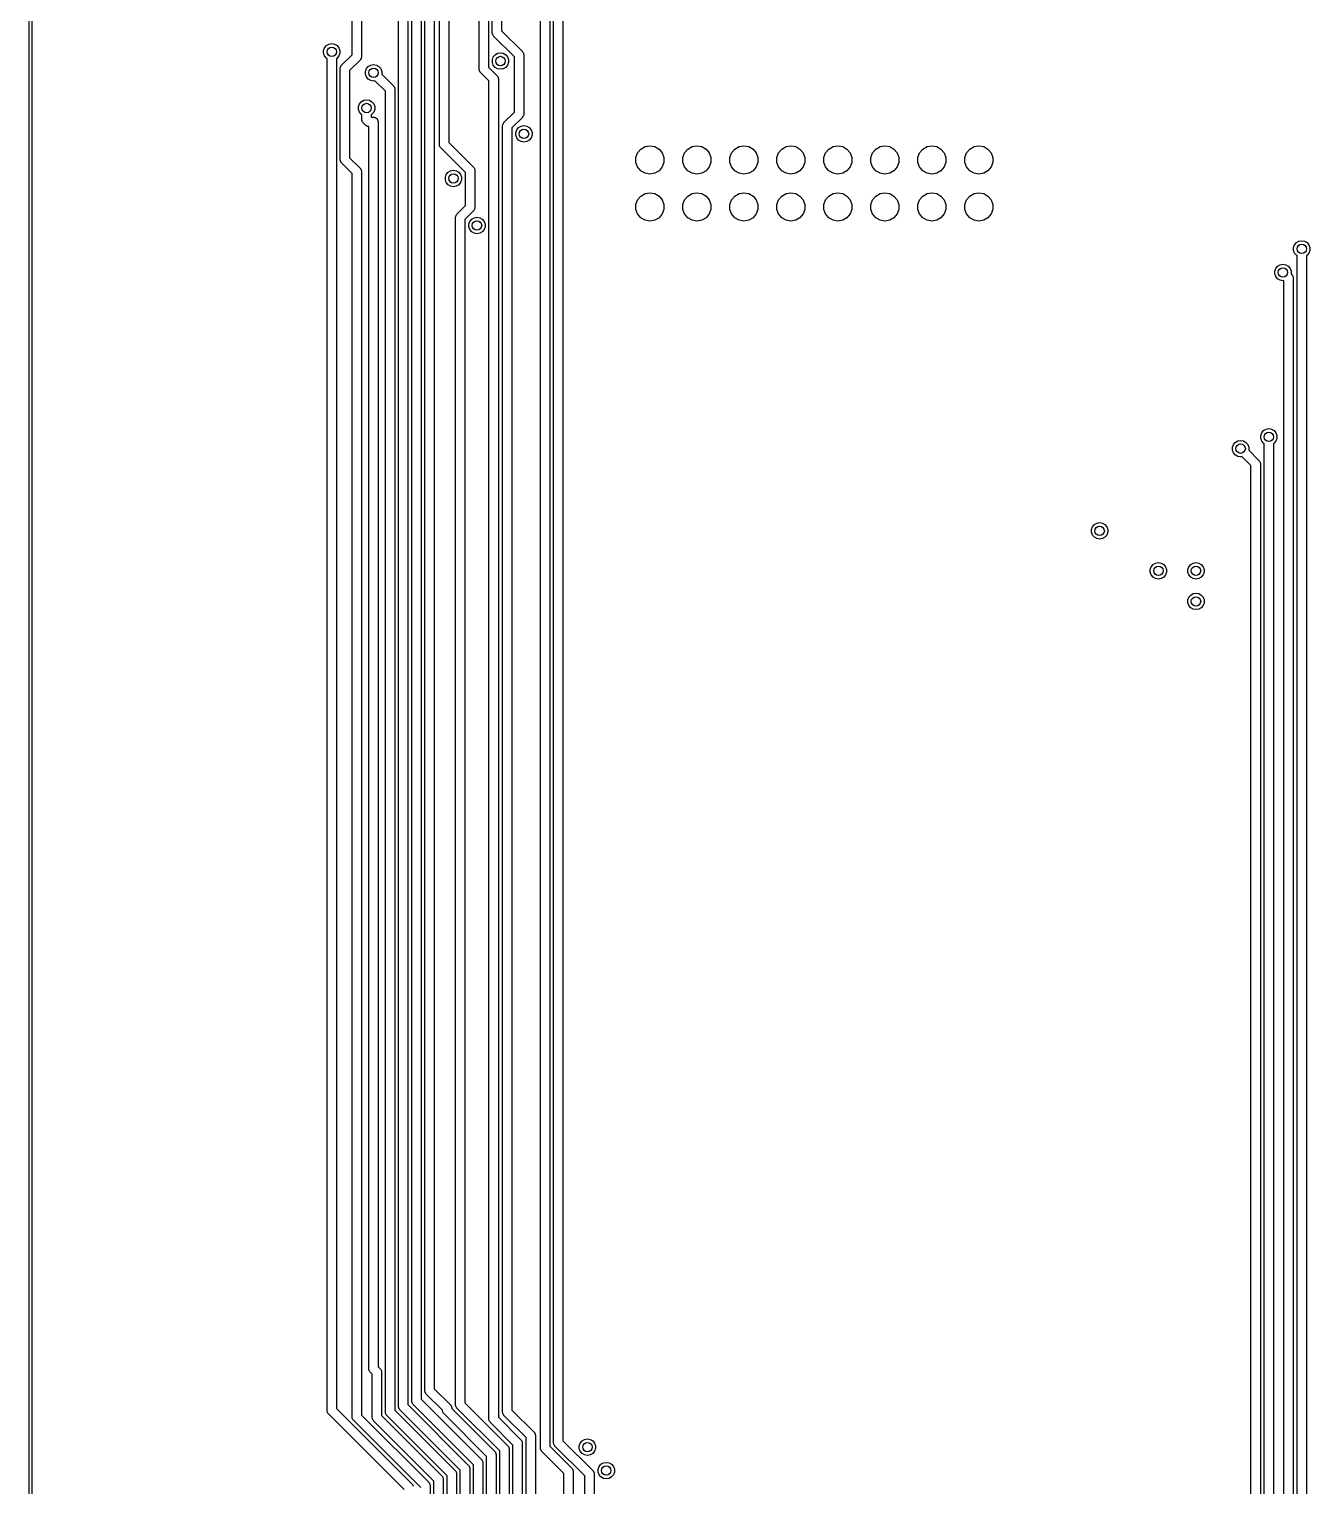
# Model space of a CAD drawing. Extents: x 25 to 346, y -457 to -16.
# Drawn here: x 25.3 to 94.5, y -243.4 to -164.6 of the extents above; entities that cross this region are included whole.
import ezdxf

# ---------------------------------------------------------------- set-up
doc = ezdxf.new("R2010")
doc.units = 0
doc.header["$MEASUREMENT"] = 0
doc.layers.add('BLACK', color=7, linetype='CONTINUOUS')

msp = doc.modelspace()

# ---------------------------------------------------------------- linework, layer by layer
at = {"layer": 'Black'}
for p, q in [((25.325, -456.565), (25.325, -16.51)), ((25.475, -16.585), (25.475, -456.49)), ((52.959, -241.354), (52.959, -21.844)), ((53.467, -21.844), (53.467, -241.249)), ((53.6702, -241.06), (53.6702, -23.4188)), ((54.1782, -23.524), (54.1782, -240.955)), ((50.3555, -164.845), (50.3555, -26.7335)), ((50.8635, -26.7335), (50.8635, -164.74)), ((49.6443, -166.803), (49.6443, -28.956)), ((50.1523, -28.956), (50.1523, -166.698)), ((45.8002, -93.6066), (45.8002, -239.004)), ((46.0035, -238.815), (46.0035, -93.4172)), ((46.5115, -93.312), (46.5115, -238.71)), ((45.2922, -239.109), (45.2922, -93.7118)), ((46.7147, -238.252), (46.7147, -94.0659)), ((47.2227, -94.1711), (47.2227, -238.147)), ((47.498, -170.877), (47.498, -97.2044)), ((48.006, -97.1001), (48.006, -170.772)), ((42.7776, -166.032), (42.7776, -163.47)), ((43.2856, -163.576), (43.2856, -166.137)), ((50.3575, -164.856), (50.3555, -164.845)), ((50.3565, -164.867), (50.3575, -164.856)), ((50.3651, -164.899), (50.3565, -164.867)), ((50.3708, -164.932), (50.3651, -164.899)), ((50.3764, -164.942), (50.3708, -164.932)), ((50.3793, -164.952), (50.3764, -164.942)), ((50.3983, -164.98), (50.3793, -164.952)), ((50.4149, -165.008), (50.3983, -164.98)), ((50.4235, -165.015), (50.4149, -165.008)), ((50.4299, -165.025), (50.4235, -165.015)), ((51.5493, -166.144), (50.4299, -165.025)), ((50.8635, -164.74), (51.9829, -165.859)), ((41.2422, -165.795), (41.2952, -165.649)), ((41.2422, -165.949), (41.2422, -165.795)), ((41.2952, -166.095), (41.2422, -165.949)), ((41.2952, -165.649), (41.3948, -165.53)), ((41.3948, -166.214), (41.2952, -166.095)), ((41.3948, -165.53), (41.529, -165.453)), ((41.529, -165.453), (41.6816, -165.426)), ((41.6816, -165.426), (41.8342, -165.453)), ((41.8342, -165.453), (41.9685, -165.53)), ((41.9685, -165.53), (42.0681, -165.649)), ((42.0681, -166.095), (41.9685, -166.214)), ((42.0681, -165.649), (42.1211, -165.795)), ((42.1211, -165.949), (42.0681, -166.095)), ((42.1211, -165.795), (42.1211, -165.949)), ((42.2132, -166.597), (42.7776, -166.032)), ((43.2856, -166.137), (43.2837, -166.148)), ((43.2837, -166.148), (43.2847, -166.16)), ((50.3606, -166.293), (50.4136, -166.147)), ((50.4136, -166.147), (50.5132, -166.028)), ((50.5132, -166.028), (50.6474, -165.951)), ((50.6474, -165.951), (50.8, -165.924)), ((50.8, -165.924), (50.9526, -165.951)), ((50.9526, -165.951), (51.0868, -166.028)), ((51.0868, -166.028), (51.1864, -166.147)), ((51.1864, -166.147), (51.2394, -166.293)), ((51.5493, -169.134), (51.5493, -166.144)), ((51.9829, -165.859), (51.9893, -165.868)), ((51.9893, -165.868), (51.9979, -165.876)), ((51.9979, -165.876), (52.0145, -165.904)), ((52.0145, -165.904), (52.0335, -165.931)), ((52.0335, -165.931), (52.0364, -165.942)), ((52.0364, -165.942), (52.042, -165.952)), ((52.042, -165.952), (52.0477, -165.985)), ((52.0477, -165.985), (52.0563, -166.017)), ((52.0563, -166.017), (52.0554, -166.028)), ((52.0554, -166.028), (52.0573, -166.039)), ((52.0573, -166.039), (52.0573, -169.239)), ((41.4276, -166.233), (41.3948, -166.214)), ((41.4276, -239.324), (41.4276, -166.233)), ((41.9685, -166.214), (41.9356, -166.233)), ((41.9356, -166.233), (41.9356, -239.219)), ((42.1388, -166.776), (42.1408, -166.765)), ((42.1388, -171.7), (42.1388, -166.776)), ((42.1398, -166.754), (42.1484, -166.722)), ((42.1408, -166.765), (42.1398, -166.754)), ((42.1484, -166.722), (42.1542, -166.689)), ((42.1542, -166.689), (42.1598, -166.68)), ((42.1598, -166.68), (42.1626, -166.669)), ((42.1626, -166.669), (42.1817, -166.642)), ((42.1817, -166.642), (42.1983, -166.613)), ((42.1983, -166.613), (42.2068, -166.606)), ((42.2068, -166.606), (42.2132, -166.597)), ((43.2112, -166.317), (42.6469, -166.881)), ((42.6469, -166.881), (42.6469, -171.595)), ((43.2176, -166.308), (43.2112, -166.317)), ((43.2262, -166.301), (43.2176, -166.308)), ((43.2428, -166.272), (43.2262, -166.301)), ((43.2618, -166.245), (43.2428, -166.272)), ((43.2647, -166.234), (43.2618, -166.245)), ((43.2703, -166.224), (43.2647, -166.234)), ((43.2761, -166.192), (43.2703, -166.224)), ((43.2847, -166.16), (43.2761, -166.192)), ((43.5026, -166.928), (43.5556, -166.782)), ((43.5026, -167.082), (43.5026, -166.928)), ((43.5556, -166.782), (43.6552, -166.663)), ((43.6552, -166.663), (43.7894, -166.586)), ((43.7894, -166.586), (43.942, -166.559)), ((43.942, -166.559), (44.0946, -166.586)), ((44.0946, -166.586), (44.2288, -166.663)), ((44.2288, -166.663), (44.3284, -166.782)), ((44.3284, -166.782), (44.3814, -166.928)), ((44.3814, -166.928), (44.3814, -167.082)), ((49.6462, -166.814), (49.6443, -166.803)), ((49.6453, -166.825), (49.6462, -166.814)), ((49.6539, -166.857), (49.6453, -166.825)), ((49.6596, -166.89), (49.6539, -166.857)), ((49.6652, -166.899), (49.6596, -166.89)), ((49.6681, -166.91), (49.6652, -166.899)), ((49.6871, -166.937), (49.6681, -166.91)), ((49.7037, -166.966), (49.6871, -166.937)), ((50.1523, -166.698), (50.6113, -167.157)), ((50.3606, -166.447), (50.3606, -166.293)), ((50.4136, -166.593), (50.3606, -166.447)), ((50.5132, -166.712), (50.4136, -166.593)), ((50.6474, -166.789), (50.5132, -166.712)), ((50.8, -166.816), (50.6474, -166.789)), ((50.9526, -166.789), (50.8, -166.816)), ((51.0868, -166.712), (50.9526, -166.789)), ((51.1864, -166.593), (51.0868, -166.712)), ((51.2394, -166.447), (51.1864, -166.593)), ((51.2394, -166.293), (51.2394, -166.447)), ((43.5556, -167.228), (43.5026, -167.082)), ((43.6552, -167.347), (43.5556, -167.228)), ((43.7894, -167.424), (43.6552, -167.347)), ((43.942, -167.451), (43.7894, -167.424)), ((44.0159, -167.438), (43.942, -167.451)), ((44.581, -168.003), (44.0159, -167.438)), ((44.3814, -167.082), (44.3807, -167.084)), ((44.3807, -167.084), (45.0146, -167.718)), ((45.0146, -167.718), (45.021, -167.728)), ((45.021, -167.728), (45.0296, -167.735)), ((49.7123, -166.973), (49.7037, -166.966)), ((49.7187, -166.982), (49.7123, -166.973)), ((50.1777, -167.441), (49.7187, -166.982)), ((50.1777, -239.789), (50.1777, -167.441)), ((50.6113, -167.157), (50.6177, -167.166)), ((50.6177, -167.166), (50.6263, -167.173)), ((50.6263, -167.173), (50.6429, -167.202)), ((50.6429, -167.202), (50.6619, -167.229)), ((50.6619, -167.229), (50.6648, -167.24)), ((50.6648, -167.24), (50.6704, -167.249)), ((50.6704, -167.249), (50.6761, -167.282)), ((50.6761, -167.282), (50.6847, -167.314)), ((50.6847, -167.314), (50.6838, -167.325)), ((50.6838, -167.325), (50.6857, -167.336)), ((50.6857, -167.336), (50.6857, -239.684)), ((43.2742, -168.568), (43.4084, -168.491)), ((43.4084, -168.491), (43.561, -168.464)), ((43.561, -168.464), (43.7136, -168.491)), ((43.7136, -168.491), (43.8478, -168.568)), ((44.581, -168.529), (44.581, -168.003)), ((45.0296, -167.735), (45.0462, -167.764)), ((45.0462, -167.764), (45.0652, -167.791)), ((45.0652, -167.791), (45.0681, -167.801)), ((45.0681, -167.801), (45.0737, -167.811)), ((45.0737, -167.811), (45.0795, -167.844)), ((45.0795, -167.844), (45.0881, -167.876)), ((45.0881, -167.876), (45.0871, -167.887)), ((45.0871, -167.887), (45.089, -167.898)), ((45.089, -167.898), (45.089, -168.529)), ((43.1216, -168.833), (43.1746, -168.687)), ((43.1216, -168.987), (43.1216, -168.833)), ((43.1746, -169.133), (43.1216, -168.987)), ((43.1746, -168.687), (43.2742, -168.568)), ((43.2742, -169.252), (43.1746, -169.133)), ((43.307, -169.271), (43.2742, -169.252)), ((43.307, -169.539), (43.307, -169.271)), ((43.8478, -169.252), (43.815, -169.271)), ((43.815, -169.271), (43.815, -169.409)), ((43.8478, -168.568), (43.9474, -168.687)), ((43.9474, -169.133), (43.8478, -169.252)), ((43.9474, -168.687), (44.0004, -168.833)), ((44.0004, -168.987), (43.9474, -169.133)), ((44.0004, -168.833), (44.0004, -168.987)), ((44.581, -239.404), (44.581, -168.529)), ((45.089, -168.529), (45.089, -239.299)), ((50.9887, -169.695), (51.5493, -169.134)), ((52.0477, -169.293), (52.042, -169.326)), ((52.0563, -169.261), (52.0477, -169.293)), ((52.0573, -169.239), (52.0554, -169.25)), ((52.0554, -169.25), (52.0563, -169.261)), ((43.3089, -169.55), (43.307, -169.539)), ((43.308, -169.561), (43.3089, -169.55)), ((43.3166, -169.593), (43.308, -169.561)), ((43.3223, -169.625), (43.3166, -169.593)), ((43.3279, -169.635), (43.3223, -169.625)), ((43.3308, -169.646), (43.3279, -169.635)), ((43.3498, -169.673), (43.3308, -169.646)), ((43.3664, -169.702), (43.3498, -169.673)), ((43.375, -169.709), (43.3664, -169.702)), ((43.3814, -169.718), (43.375, -169.709)), ((43.5061, -169.843), (43.3814, -169.718)), ((43.5153, -169.849), (43.5061, -169.843)), ((43.5224, -169.858), (43.5153, -169.849)), ((43.5512, -169.874), (43.5224, -169.858)), ((43.5784, -169.894), (43.5512, -169.874)), ((43.5892, -169.896), (43.5784, -169.894)), ((43.5988, -169.902), (43.5892, -169.896)), ((43.6315, -169.908), (43.5988, -169.902)), ((43.6636, -169.916), (43.6315, -169.908)), ((43.6747, -169.915), (43.6636, -169.916)), ((43.6793, -169.916), (43.6747, -169.915)), ((43.6793, -172.085), (43.6793, -169.916)), ((43.815, -169.409), (43.9333, -169.409)), ((43.9333, -169.409), (43.9552, -169.413)), ((43.9552, -169.413), (43.9774, -169.413)), ((43.9774, -169.413), (43.9983, -169.421)), ((43.9983, -169.421), (44.0202, -169.425)), ((44.0202, -169.425), (44.0395, -169.436)), ((44.0395, -169.436), (44.0603, -169.443)), ((44.0603, -169.443), (44.0774, -169.458)), ((44.0774, -169.458), (44.0966, -169.469)), ((44.0966, -169.469), (44.1109, -169.486)), ((44.1109, -169.486), (44.1279, -169.5)), ((44.1279, -169.5), (44.139, -169.519)), ((44.139, -169.519), (44.1533, -169.536)), ((44.1533, -169.536), (44.1609, -169.557)), ((44.1609, -169.557), (44.172, -169.576)), ((44.172, -169.576), (44.1759, -169.598)), ((44.1759, -169.598), (44.1835, -169.619)), ((44.1835, -169.619), (44.1835, -169.641)), ((44.1835, -169.641), (44.1873, -169.663)), ((44.1873, -169.663), (44.1873, -172.085)), ((50.9143, -169.874), (50.9162, -169.863)), ((50.9143, -239.408), (50.9143, -169.874)), ((50.9153, -169.852), (50.9239, -169.82)), ((50.9162, -169.863), (50.9153, -169.852)), ((50.9239, -169.82), (50.9296, -169.787)), ((50.9296, -169.787), (50.9352, -169.778)), ((50.9352, -169.778), (50.9381, -169.767)), ((50.9381, -169.767), (50.9571, -169.74)), ((50.9571, -169.74), (50.9737, -169.711)), ((50.9737, -169.711), (50.9823, -169.704)), ((50.9823, -169.704), (50.9887, -169.695)), ((51.9829, -169.419), (51.4223, -169.979)), ((51.4223, -169.979), (51.4223, -239.302)), ((51.6306, -170.23), (51.6836, -170.084)), ((51.6836, -170.084), (51.7832, -169.965)), ((51.7832, -169.965), (51.9174, -169.888)), ((51.9174, -169.888), (52.07, -169.861)), ((51.9893, -169.41), (51.9829, -169.419)), ((51.9979, -169.402), (51.9893, -169.41)), ((52.0145, -169.374), (51.9979, -169.402)), ((52.0335, -169.347), (52.0145, -169.374)), ((52.0364, -169.336), (52.0335, -169.347)), ((52.042, -169.326), (52.0364, -169.336)), ((52.07, -169.861), (52.2226, -169.888)), ((52.2226, -169.888), (52.3568, -169.965)), ((52.3568, -169.965), (52.4564, -170.084)), ((52.4564, -170.084), (52.5094, -170.23)), ((47.4999, -170.888), (47.498, -170.877)), ((48.006, -170.772), (49.3413, -172.108)), ((51.6306, -170.384), (51.6306, -170.23)), ((51.6836, -170.53), (51.6306, -170.384)), ((51.7832, -170.649), (51.6836, -170.53)), ((51.9174, -170.726), (51.7832, -170.649)), ((52.07, -170.753), (51.9174, -170.726)), ((52.2226, -170.726), (52.07, -170.753)), ((52.3568, -170.649), (52.2226, -170.726)), ((52.4564, -170.53), (52.3568, -170.649)), ((52.5094, -170.384), (52.4564, -170.53)), ((52.5094, -170.23), (52.5094, -170.384)), ((42.6469, -171.595), (43.2112, -172.159)), ((47.499, -170.9), (47.4999, -170.888)), ((47.5076, -170.932), (47.499, -170.9)), ((47.5133, -170.964), (47.5076, -170.932)), ((47.5189, -170.974), (47.5133, -170.964)), ((47.5218, -170.985), (47.5189, -170.974)), ((47.5408, -171.012), (47.5218, -170.985)), ((47.5574, -171.041), (47.5408, -171.012)), ((47.566, -171.048), (47.5574, -171.041)), ((47.5724, -171.057), (47.566, -171.048)), ((48.9077, -172.392), (47.5724, -171.057)), ((58.1239, -171.584), (58.2148, -171.334)), ((58.1239, -171.85), (58.1239, -171.584)), ((58.2148, -171.334), (58.3855, -171.131)), ((58.3855, -171.131), (58.6156, -170.998)), ((58.6156, -170.998), (58.8772, -170.952)), ((58.8772, -170.952), (59.1388, -170.998)), ((59.1388, -170.998), (59.3689, -171.131)), ((59.3689, -171.131), (59.5396, -171.334)), ((59.5396, -171.334), (59.6305, -171.584)), ((59.6305, -171.584), (59.6305, -171.85)), ((60.6639, -171.584), (60.7548, -171.334)), ((60.6639, -171.85), (60.6639, -171.584)), ((60.7548, -171.334), (60.9255, -171.131)), ((60.9255, -171.131), (61.1556, -170.998)), ((61.1556, -170.998), (61.4172, -170.952)), ((61.4172, -170.952), (61.6788, -170.998)), ((61.6788, -170.998), (61.9089, -171.131)), ((61.9089, -171.131), (62.0796, -171.334)), ((62.0796, -171.334), (62.1705, -171.584)), ((62.1705, -171.584), (62.1705, -171.85)), ((63.2039, -171.584), (63.2948, -171.334)), ((63.2039, -171.85), (63.2039, -171.584)), ((63.2948, -171.334), (63.4655, -171.131)), ((63.4655, -171.131), (63.6956, -170.998)), ((63.6956, -170.998), (63.9572, -170.952)), ((63.9572, -170.952), (64.2188, -170.998)), ((64.2188, -170.998), (64.4489, -171.131)), ((64.4489, -171.131), (64.6196, -171.334)), ((64.6196, -171.334), (64.7105, -171.584)), ((64.7105, -171.584), (64.7105, -171.85)), ((65.7439, -171.584), (65.8348, -171.334)), ((65.7439, -171.85), (65.7439, -171.584)), ((65.8348, -171.334), (66.0055, -171.131)), ((66.0055, -171.131), (66.2356, -170.998)), ((66.2356, -170.998), (66.4972, -170.952)), ((66.4972, -170.952), (66.7588, -170.998)), ((66.7588, -170.998), (66.9889, -171.131)), ((66.9889, -171.131), (67.1596, -171.334)), ((67.1596, -171.334), (67.2505, -171.584)), ((67.2505, -171.584), (67.2505, -171.85)), ((68.2839, -171.584), (68.3748, -171.334)), ((68.2839, -171.85), (68.2839, -171.584)), ((68.3748, -171.334), (68.5455, -171.131)), ((68.5455, -171.131), (68.7756, -170.998)), ((68.7756, -170.998), (69.0372, -170.952)), ((69.0372, -170.952), (69.2988, -170.998)), ((69.2988, -170.998), (69.5289, -171.131)), ((69.5289, -171.131), (69.6996, -171.334)), ((69.6996, -171.334), (69.7905, -171.584)), ((69.7905, -171.584), (69.7905, -171.85)), ((70.8239, -171.584), (70.9148, -171.334)), ((70.8239, -171.85), (70.8239, -171.584)), ((70.9148, -171.334), (71.0855, -171.131)), ((71.0855, -171.131), (71.3156, -170.998)), ((71.3156, -170.998), (71.5772, -170.952)), ((71.5772, -170.952), (71.8388, -170.998)), ((71.8388, -170.998), (72.0689, -171.131)), ((72.0689, -171.131), (72.2396, -171.334)), ((72.2396, -171.334), (72.3305, -171.584)), ((72.3305, -171.584), (72.3305, -171.85)), ((73.3639, -171.584), (73.4548, -171.334)), ((73.3639, -171.85), (73.3639, -171.584)), ((73.4548, -171.334), (73.6255, -171.131)), ((73.6255, -171.131), (73.8556, -170.998)), ((73.8556, -170.998), (74.1172, -170.952)), ((74.1172, -170.952), (74.3788, -170.998)), ((74.3788, -170.998), (74.6089, -171.131)), ((74.6089, -171.131), (74.7796, -171.334)), ((74.7796, -171.334), (74.8705, -171.584)), ((74.8705, -171.584), (74.8705, -171.85)), ((75.9039, -171.584), (75.9948, -171.334)), ((75.9039, -171.85), (75.9039, -171.584)), ((75.9948, -171.334), (76.1655, -171.131)), ((76.1655, -171.131), (76.3956, -170.998)), ((76.3956, -170.998), (76.6572, -170.952)), ((76.6572, -170.952), (76.9188, -170.998)), ((76.9188, -170.998), (77.1489, -171.131)), ((77.1489, -171.131), (77.3196, -171.334)), ((77.3196, -171.334), (77.4105, -171.584)), ((77.4105, -171.584), (77.4105, -171.85)), ((42.1408, -171.711), (42.1388, -171.7)), ((42.1398, -171.722), (42.1408, -171.711)), ((42.1484, -171.754), (42.1398, -171.722)), ((42.1542, -171.787), (42.1484, -171.754)), ((42.1598, -171.797), (42.1542, -171.787)), ((42.1626, -171.808), (42.1598, -171.797)), ((42.1817, -171.835), (42.1626, -171.808)), ((42.1983, -171.863), (42.1817, -171.835)), ((42.2068, -171.871), (42.1983, -171.863)), ((42.2132, -171.88), (42.2068, -171.871)), ((42.7776, -172.444), (42.2132, -171.88)), ((42.7776, -239.668), (42.7776, -172.444)), ((43.2112, -172.159), (43.2176, -172.169)), ((43.2176, -172.169), (43.2262, -172.176)), ((43.2262, -172.176), (43.2428, -172.204)), ((43.2428, -172.204), (43.2618, -172.232)), ((43.2618, -172.232), (43.2647, -172.242)), ((43.2647, -172.242), (43.2703, -172.252)), ((43.2703, -172.252), (43.2761, -172.285)), ((43.2761, -172.285), (43.2847, -172.317)), ((43.2847, -172.317), (43.2837, -172.328)), ((43.2837, -172.328), (43.2856, -172.339)), ((43.2856, -172.339), (43.2856, -239.563)), ((43.6793, -237.06), (43.6793, -172.085)), ((44.1873, -172.085), (44.1873, -236.954)), ((47.8736, -172.497), (47.9732, -172.378)), ((47.9732, -172.378), (48.1074, -172.301)), ((48.1074, -172.301), (48.26, -172.274)), ((48.26, -172.274), (48.4126, -172.301)), ((48.4126, -172.301), (48.5468, -172.378)), ((48.5468, -172.378), (48.6464, -172.497)), ((48.9077, -174.189), (48.9077, -172.392)), ((49.3413, -172.108), (49.3477, -172.117)), ((49.3477, -172.117), (49.3563, -172.124)), ((49.3563, -172.124), (49.3729, -172.153)), ((49.3729, -172.153), (49.3919, -172.18)), ((49.3919, -172.18), (49.3948, -172.191)), ((49.3948, -172.191), (49.4004, -172.2)), ((49.4004, -172.2), (49.4061, -172.233)), ((49.4061, -172.233), (49.4147, -172.265)), ((49.4147, -172.265), (49.4138, -172.276)), ((49.4138, -172.276), (49.4157, -172.287)), ((49.4157, -172.287), (49.4157, -174.294)), ((58.2148, -172.099), (58.1239, -171.85)), ((58.3855, -172.303), (58.2148, -172.099)), ((58.6156, -172.435), (58.3855, -172.303)), ((58.8772, -172.482), (58.6156, -172.435)), ((59.1388, -172.435), (58.8772, -172.482)), ((59.3689, -172.303), (59.1388, -172.435)), ((59.5396, -172.099), (59.3689, -172.303)), ((59.6305, -171.85), (59.5396, -172.099)), ((60.7548, -172.099), (60.6639, -171.85)), ((60.9255, -172.303), (60.7548, -172.099)), ((61.1556, -172.435), (60.9255, -172.303)), ((61.4172, -172.482), (61.1556, -172.435)), ((61.6788, -172.435), (61.4172, -172.482)), ((61.9089, -172.303), (61.6788, -172.435)), ((62.0796, -172.099), (61.9089, -172.303)), ((62.1705, -171.85), (62.0796, -172.099)), ((63.2948, -172.099), (63.2039, -171.85)), ((63.4655, -172.303), (63.2948, -172.099)), ((63.6956, -172.435), (63.4655, -172.303)), ((63.9572, -172.482), (63.6956, -172.435)), ((64.2188, -172.435), (63.9572, -172.482)), ((64.4489, -172.303), (64.2188, -172.435)), ((64.6196, -172.099), (64.4489, -172.303)), ((64.7105, -171.85), (64.6196, -172.099)), ((65.8348, -172.099), (65.7439, -171.85)), ((66.0055, -172.303), (65.8348, -172.099)), ((66.2356, -172.435), (66.0055, -172.303)), ((66.4972, -172.482), (66.2356, -172.435)), ((66.7588, -172.435), (66.4972, -172.482)), ((66.9889, -172.303), (66.7588, -172.435)), ((67.1596, -172.099), (66.9889, -172.303)), ((67.2505, -171.85), (67.1596, -172.099)), ((68.3748, -172.099), (68.2839, -171.85)), ((68.5455, -172.303), (68.3748, -172.099)), ((68.7756, -172.435), (68.5455, -172.303)), ((69.0372, -172.482), (68.7756, -172.435)), ((69.2988, -172.435), (69.0372, -172.482)), ((69.5289, -172.303), (69.2988, -172.435)), ((69.6996, -172.099), (69.5289, -172.303)), ((69.7905, -171.85), (69.6996, -172.099)), ((70.9148, -172.099), (70.8239, -171.85)), ((71.0855, -172.303), (70.9148, -172.099)), ((71.3156, -172.435), (71.0855, -172.303)), ((71.5772, -172.482), (71.3156, -172.435)), ((71.8388, -172.435), (71.5772, -172.482)), ((72.0689, -172.303), (71.8388, -172.435)), ((72.2396, -172.099), (72.0689, -172.303)), ((72.3305, -171.85), (72.2396, -172.099)), ((73.4548, -172.099), (73.3639, -171.85)), ((73.6255, -172.303), (73.4548, -172.099)), ((73.8556, -172.435), (73.6255, -172.303)), ((74.1172, -172.482), (73.8556, -172.435)), ((74.3788, -172.435), (74.1172, -172.482)), ((74.6089, -172.303), (74.3788, -172.435)), ((74.7796, -172.099), (74.6089, -172.303)), ((74.8705, -171.85), (74.7796, -172.099)), ((75.9948, -172.099), (75.9039, -171.85)), ((76.1655, -172.303), (75.9948, -172.099)), ((76.3956, -172.435), (76.1655, -172.303)), ((76.6572, -172.482), (76.3956, -172.435)), ((76.9188, -172.435), (76.6572, -172.482)), ((77.1489, -172.303), (76.9188, -172.435)), ((77.3196, -172.099), (77.1489, -172.303)), ((77.4105, -171.85), (77.3196, -172.099)), ((47.8206, -172.643), (47.8736, -172.497)), ((47.8206, -172.797), (47.8206, -172.643)), ((47.8736, -172.943), (47.8206, -172.797)), ((47.9732, -173.062), (47.8736, -172.943)), ((48.1074, -173.139), (47.9732, -173.062)), ((48.26, -173.166), (48.1074, -173.139)), ((48.4126, -173.139), (48.26, -173.166)), ((48.5468, -173.062), (48.4126, -173.139)), ((48.6464, -172.943), (48.5468, -173.062)), ((48.6464, -172.497), (48.6994, -172.643)), ((48.6994, -172.797), (48.6464, -172.943)), ((48.6994, -172.643), (48.6994, -172.797)), ((58.1239, -174.124), (58.2148, -173.874)), ((58.2148, -173.874), (58.3855, -173.671)), ((58.3855, -173.671), (58.6156, -173.538)), ((58.6156, -173.538), (58.8772, -173.492)), ((58.8772, -173.492), (59.1388, -173.538)), ((59.1388, -173.538), (59.3689, -173.671)), ((59.3689, -173.671), (59.5396, -173.874)), ((59.5396, -173.874), (59.6305, -174.124)), ((60.6639, -174.124), (60.7548, -173.874)), ((60.7548, -173.874), (60.9255, -173.671)), ((60.9255, -173.671), (61.1556, -173.538)), ((61.1556, -173.538), (61.4172, -173.492)), ((61.4172, -173.492), (61.6788, -173.538)), ((61.6788, -173.538), (61.9089, -173.671)), ((61.9089, -173.671), (62.0796, -173.874)), ((62.0796, -173.874), (62.1705, -174.124)), ((63.2039, -174.124), (63.2948, -173.874)), ((63.2948, -173.874), (63.4655, -173.671)), ((63.4655, -173.671), (63.6956, -173.538)), ((63.6956, -173.538), (63.9572, -173.492)), ((63.9572, -173.492), (64.2188, -173.538)), ((64.2188, -173.538), (64.4489, -173.671)), ((64.4489, -173.671), (64.6196, -173.874)), ((64.6196, -173.874), (64.7105, -174.124)), ((65.7439, -174.124), (65.8348, -173.874)), ((65.8348, -173.874), (66.0055, -173.671)), ((66.0055, -173.671), (66.2356, -173.538)), ((66.2356, -173.538), (66.4972, -173.492)), ((66.4972, -173.492), (66.7588, -173.538)), ((66.7588, -173.538), (66.9889, -173.671)), ((66.9889, -173.671), (67.1596, -173.874)), ((67.1596, -173.874), (67.2505, -174.124)), ((68.2839, -174.124), (68.3748, -173.874)), ((68.3748, -173.874), (68.5455, -173.671)), ((68.5455, -173.671), (68.7756, -173.538)), ((68.7756, -173.538), (69.0372, -173.492)), ((69.0372, -173.492), (69.2988, -173.538)), ((69.2988, -173.538), (69.5289, -173.671)), ((69.5289, -173.671), (69.6996, -173.874)), ((69.6996, -173.874), (69.7905, -174.124)), ((70.8239, -174.124), (70.9148, -173.874)), ((70.9148, -173.874), (71.0855, -173.671)), ((71.0855, -173.671), (71.3156, -173.538)), ((71.3156, -173.538), (71.5772, -173.492)), ((71.5772, -173.492), (71.8388, -173.538)), ((71.8388, -173.538), (72.0689, -173.671)), ((72.0689, -173.671), (72.2396, -173.874)), ((72.2396, -173.874), (72.3305, -174.124)), ((73.3639, -174.124), (73.4548, -173.874)), ((73.4548, -173.874), (73.6255, -173.671)), ((73.6255, -173.671), (73.8556, -173.538)), ((73.8556, -173.538), (74.1172, -173.492)), ((74.1172, -173.492), (74.3788, -173.538)), ((74.3788, -173.538), (74.6089, -173.671)), ((74.6089, -173.671), (74.7796, -173.874)), ((74.7796, -173.874), (74.8705, -174.124)), ((75.9039, -174.124), (75.9948, -173.874)), ((75.9948, -173.874), (76.1655, -173.671)), ((76.1655, -173.671), (76.3956, -173.538)), ((76.3956, -173.538), (76.6572, -173.492)), ((76.6572, -173.492), (76.9188, -173.538)), ((76.9188, -173.538), (77.1489, -173.671)), ((77.1489, -173.671), (77.3196, -173.874)), ((77.3196, -173.874), (77.4105, -174.124)), ((48.3743, -174.827), (48.3762, -174.816)), ((48.3753, -174.805), (48.3839, -174.773)), ((48.3762, -174.816), (48.3753, -174.805)), ((48.3839, -174.773), (48.3896, -174.74)), ((48.3896, -174.74), (48.3952, -174.731)), ((48.3952, -174.731), (48.3981, -174.72)), ((48.3981, -174.72), (48.4171, -174.693)), ((48.4171, -174.693), (48.4337, -174.664)), ((48.4337, -174.664), (48.4423, -174.657)), ((48.4423, -174.657), (48.4487, -174.648)), ((48.4487, -174.648), (48.9077, -174.189)), ((49.3413, -174.473), (48.8823, -174.932)), ((49.3477, -174.464), (49.3413, -174.473)), ((49.3563, -174.457), (49.3477, -174.464)), ((49.3729, -174.428), (49.3563, -174.457)), ((49.3919, -174.401), (49.3729, -174.428)), ((49.3774, -174.841), (49.53, -174.814)), ((49.3948, -174.39), (49.3919, -174.401)), ((49.4004, -174.381), (49.3948, -174.39)), ((49.4061, -174.348), (49.4004, -174.381)), ((49.4147, -174.316), (49.4061, -174.348)), ((49.4157, -174.294), (49.4138, -174.305)), ((49.4138, -174.305), (49.4147, -174.316)), ((49.53, -174.814), (49.6826, -174.841)), ((58.1239, -174.39), (58.1239, -174.124)), ((58.2148, -174.639), (58.1239, -174.39)), ((58.3855, -174.843), (58.2148, -174.639)), ((59.5396, -174.639), (59.3689, -174.843)), ((59.6305, -174.39), (59.5396, -174.639)), ((59.6305, -174.124), (59.6305, -174.39)), ((60.6639, -174.39), (60.6639, -174.124)), ((60.7548, -174.639), (60.6639, -174.39)), ((60.9255, -174.843), (60.7548, -174.639)), ((62.0796, -174.639), (61.9089, -174.843)), ((62.1705, -174.39), (62.0796, -174.639)), ((62.1705, -174.124), (62.1705, -174.39)), ((63.2039, -174.39), (63.2039, -174.124)), ((63.2948, -174.639), (63.2039, -174.39)), ((63.4655, -174.843), (63.2948, -174.639)), ((64.6196, -174.639), (64.4489, -174.843)), ((64.7105, -174.39), (64.6196, -174.639)), ((64.7105, -174.124), (64.7105, -174.39)), ((65.7439, -174.39), (65.7439, -174.124)), ((65.8348, -174.639), (65.7439, -174.39)), ((66.0055, -174.843), (65.8348, -174.639)), ((67.1596, -174.639), (66.9889, -174.843)), ((67.2505, -174.39), (67.1596, -174.639)), ((67.2505, -174.124), (67.2505, -174.39)), ((68.2839, -174.39), (68.2839, -174.124)), ((68.3748, -174.639), (68.2839, -174.39)), ((68.5455, -174.843), (68.3748, -174.639)), ((69.6996, -174.639), (69.5289, -174.843)), ((69.7905, -174.39), (69.6996, -174.639)), ((69.7905, -174.124), (69.7905, -174.39)), ((70.8239, -174.39), (70.8239, -174.124)), ((70.9148, -174.639), (70.8239, -174.39)), ((71.0855, -174.843), (70.9148, -174.639)), ((72.2396, -174.639), (72.0689, -174.843)), ((72.3305, -174.39), (72.2396, -174.639)), ((72.3305, -174.124), (72.3305, -174.39)), ((73.3639, -174.39), (73.3639, -174.124)), ((73.4548, -174.639), (73.3639, -174.39)), ((73.6255, -174.843), (73.4548, -174.639)), ((74.7796, -174.639), (74.6089, -174.843)), ((74.8705, -174.39), (74.7796, -174.639)), ((74.8705, -174.124), (74.8705, -174.39)), ((75.9039, -174.39), (75.9039, -174.124)), ((75.9948, -174.639), (75.9039, -174.39)), ((76.1655, -174.843), (75.9948, -174.639)), ((77.3196, -174.639), (77.1489, -174.843)), ((77.4105, -174.39), (77.3196, -174.639)), ((77.4105, -174.124), (77.4105, -174.39)), ((48.3743, -239.014), (48.3743, -174.827)), ((48.8823, -174.932), (48.8823, -238.909)), ((49.0906, -175.183), (49.1436, -175.037)), ((49.0906, -175.337), (49.0906, -175.183)), ((49.1436, -175.483), (49.0906, -175.337)), ((49.1436, -175.037), (49.2432, -174.918)), ((49.2432, -175.602), (49.1436, -175.483)), ((49.2432, -174.918), (49.3774, -174.841)), ((49.3774, -175.679), (49.2432, -175.602)), ((49.6826, -174.841), (49.8168, -174.918)), ((49.8168, -175.602), (49.6826, -175.679)), ((49.8168, -174.918), (49.9164, -175.037)), ((49.9164, -175.483), (49.8168, -175.602)), ((49.9164, -175.037), (49.9694, -175.183)), ((49.9694, -175.337), (49.9164, -175.483)), ((49.9694, -175.183), (49.9694, -175.337)), ((58.6156, -174.975), (58.3855, -174.843)), ((58.8772, -175.022), (58.6156, -174.975)), ((59.1388, -174.975), (58.8772, -175.022)), ((59.3689, -174.843), (59.1388, -174.975)), ((61.1556, -174.975), (60.9255, -174.843)), ((61.4172, -175.022), (61.1556, -174.975)), ((61.6788, -174.975), (61.4172, -175.022)), ((61.9089, -174.843), (61.6788, -174.975)), ((63.6956, -174.975), (63.4655, -174.843)), ((63.9572, -175.022), (63.6956, -174.975)), ((64.2188, -174.975), (63.9572, -175.022)), ((64.4489, -174.843), (64.2188, -174.975)), ((66.2356, -174.975), (66.0055, -174.843)), ((66.4972, -175.022), (66.2356, -174.975)), ((66.7588, -174.975), (66.4972, -175.022)), ((66.9889, -174.843), (66.7588, -174.975)), ((68.7756, -174.975), (68.5455, -174.843)), ((69.0372, -175.022), (68.7756, -174.975)), ((69.2988, -174.975), (69.0372, -175.022)), ((69.5289, -174.843), (69.2988, -174.975)), ((71.3156, -174.975), (71.0855, -174.843)), ((71.5772, -175.022), (71.3156, -174.975)), ((71.8388, -174.975), (71.5772, -175.022)), ((72.0689, -174.843), (71.8388, -174.975)), ((73.8556, -174.975), (73.6255, -174.843)), ((74.1172, -175.022), (73.8556, -174.975)), ((74.3788, -174.975), (74.1172, -175.022)), ((74.6089, -174.843), (74.3788, -174.975)), ((76.3956, -174.975), (76.1655, -174.843)), ((76.6572, -175.022), (76.3956, -174.975)), ((76.9188, -174.975), (76.6572, -175.022)), ((77.1489, -174.843), (76.9188, -174.975)), ((49.53, -175.706), (49.3774, -175.679)), ((49.6826, -175.679), (49.53, -175.706)), ((93.6676, -176.453), (93.7206, -176.307)), ((93.7206, -176.307), (93.8202, -176.188)), ((93.8202, -176.188), (93.9544, -176.111)), ((93.9544, -176.111), (94.107, -176.084)), ((94.107, -176.084), (94.2596, -176.111)), ((94.2596, -176.111), (94.3938, -176.188)), ((94.3938, -176.188), (94.4934, -176.307)), ((94.4934, -176.307), (94.5464, -176.453)), ((93.6676, -176.607), (93.6676, -176.453)), ((93.7206, -176.753), (93.6676, -176.607)), ((93.8202, -176.872), (93.7206, -176.753)), ((93.853, -176.891), (93.8202, -176.872)), ((93.853, -305.244), (93.853, -176.891)), ((94.3938, -176.872), (94.361, -176.891)), ((94.361, -176.891), (94.361, -305.244)), ((94.4934, -176.753), (94.3938, -176.872)), ((94.5464, -176.607), (94.4934, -176.753)), ((94.5464, -176.453), (94.5464, -176.607)), ((92.6516, -177.723), (92.7046, -177.577)), ((92.6516, -177.877), (92.6516, -177.723)), ((92.7046, -178.023), (92.6516, -177.877)), ((92.7046, -177.577), (92.8042, -177.458)), ((92.8042, -177.458), (92.9384, -177.381)), ((92.9384, -177.381), (93.091, -177.354)), ((93.091, -177.354), (93.2436, -177.381)), ((93.2436, -177.381), (93.3778, -177.458)), ((93.3778, -177.458), (93.4774, -177.577)), ((93.4774, -177.577), (93.5304, -177.723)), ((93.5304, -177.877), (93.5297, -177.879)), ((93.5297, -177.879), (93.5754, -177.925)), ((93.5304, -177.723), (93.5304, -177.877)), ((93.5754, -177.925), (93.5818, -177.934)), ((93.5818, -177.934), (93.5904, -177.942)), ((93.5904, -177.942), (93.607, -177.97)), ((92.8042, -178.142), (92.7046, -178.023)), ((92.9384, -178.219), (92.8042, -178.142)), ((93.091, -178.246), (92.9384, -178.219)), ((93.1418, -178.237), (93.091, -178.246)), ((93.1418, -340.728), (93.1418, -178.237)), ((93.607, -177.97), (93.626, -177.997)), ((93.626, -177.997), (93.6289, -178.008)), ((93.6289, -178.008), (93.6345, -178.018)), ((93.6345, -178.018), (93.6402, -178.051)), ((93.6402, -178.051), (93.6488, -178.083)), ((93.6488, -178.083), (93.6478, -178.094)), ((93.6478, -178.094), (93.6498, -178.105)), ((93.6498, -178.105), (93.6498, -340.623)), ((91.8896, -186.613), (91.9426, -186.467)), ((91.8896, -186.767), (91.8896, -186.613)), ((91.9426, -186.467), (92.0422, -186.348)), ((92.0422, -186.348), (92.1764, -186.271)), ((92.1764, -186.271), (92.329, -186.244)), ((92.329, -186.244), (92.4816, -186.271)), ((92.4816, -186.271), (92.6158, -186.348)), ((92.6158, -186.348), (92.7154, -186.467)), ((92.7154, -186.467), (92.7684, -186.613)), ((92.7684, -186.613), (92.7684, -186.767)), ((90.3656, -187.248), (90.4186, -187.102)), ((90.3656, -187.402), (90.3656, -187.248)), ((90.4186, -187.548), (90.3656, -187.402)), ((90.4186, -187.102), (90.5182, -186.983)), ((90.5182, -186.983), (90.6524, -186.906)), ((90.6524, -186.906), (90.805, -186.879)), ((90.805, -186.879), (90.9576, -186.906)), ((90.9576, -186.906), (91.0918, -186.983)), ((91.0918, -186.983), (91.1914, -187.102)), ((91.1914, -187.102), (91.2444, -187.248)), ((91.2444, -187.402), (91.2437, -187.404)), ((91.2437, -187.404), (91.7974, -187.958)), ((91.2444, -187.248), (91.2444, -187.402)), ((91.9426, -186.913), (91.8896, -186.767)), ((92.0422, -187.032), (91.9426, -186.913)), ((92.075, -187.051), (92.0422, -187.032)), ((92.075, -308.356), (92.075, -187.051)), ((92.6158, -187.032), (92.583, -187.051)), ((92.583, -187.051), (92.583, -308.356)), ((92.7154, -186.913), (92.6158, -187.032)), ((92.7684, -186.767), (92.7154, -186.913)), ((90.5182, -187.667), (90.4186, -187.548)), ((90.6524, -187.744), (90.5182, -187.667)), ((90.805, -187.771), (90.6524, -187.744)), ((90.8789, -187.758), (90.805, -187.771)), ((91.3638, -188.243), (90.8789, -187.758)), ((91.7974, -187.958), (91.8038, -187.967)), ((91.8038, -187.967), (91.8124, -187.975)), ((91.8124, -187.975), (91.829, -188.003)), ((91.829, -188.003), (91.848, -188.03)), ((91.848, -188.03), (91.8509, -188.041)), ((91.8509, -188.041), (91.8565, -188.051)), ((91.8565, -188.051), (91.8622, -188.084)), ((91.8622, -188.084), (91.8708, -188.116)), ((91.8708, -188.116), (91.8698, -188.127)), ((91.8698, -188.127), (91.8718, -188.138)), ((91.8718, -188.138), (91.8718, -343.925)), ((91.3638, -344.03), (91.3638, -188.243)), ((82.8982, -191.428), (83.0324, -191.351)), ((83.0324, -191.351), (83.185, -191.324)), ((83.185, -191.324), (83.3376, -191.351)), ((83.3376, -191.351), (83.4718, -191.428)), ((82.7456, -191.693), (82.7986, -191.547)), ((82.7456, -191.847), (82.7456, -191.693)), ((82.7986, -191.993), (82.7456, -191.847)), ((82.7986, -191.547), (82.8982, -191.428)), ((82.8982, -192.112), (82.7986, -191.993)), ((83.0324, -192.189), (82.8982, -192.112)), ((83.4718, -192.112), (83.3376, -192.189)), ((83.4718, -191.428), (83.5714, -191.547)), ((83.5714, -191.993), (83.4718, -192.112)), ((83.5714, -191.547), (83.6244, -191.693)), ((83.6244, -191.847), (83.5714, -191.993)), ((83.6244, -191.693), (83.6244, -191.847)), ((83.185, -192.216), (83.0324, -192.189)), ((83.3376, -192.189), (83.185, -192.216)), ((85.9206, -193.852), (85.9736, -193.706)), ((85.9736, -193.706), (86.0732, -193.587)), ((86.0732, -193.587), (86.2074, -193.51)), ((86.2074, -193.51), (86.36, -193.483)), ((86.36, -193.483), (86.5126, -193.51)), ((86.5126, -193.51), (86.6468, -193.587)), ((86.6468, -193.587), (86.7464, -193.706)), ((86.7464, -193.706), (86.7994, -193.852)), ((87.9526, -193.852), (88.0056, -193.706)), ((88.0056, -193.706), (88.1052, -193.587)), ((88.1052, -193.587), (88.2394, -193.51)), ((88.2394, -193.51), (88.392, -193.483)), ((88.392, -193.483), (88.5446, -193.51)), ((88.5446, -193.51), (88.6788, -193.587)), ((88.6788, -193.587), (88.7784, -193.706)), ((88.7784, -193.706), (88.8314, -193.852)), ((85.9206, -194.006), (85.9206, -193.852)), ((85.9736, -194.152), (85.9206, -194.006)), ((86.0732, -194.271), (85.9736, -194.152)), ((86.2074, -194.348), (86.0732, -194.271)), ((86.36, -194.375), (86.2074, -194.348)), ((86.5126, -194.348), (86.36, -194.375)), ((86.6468, -194.271), (86.5126, -194.348)), ((86.7464, -194.152), (86.6468, -194.271)), ((86.7994, -194.006), (86.7464, -194.152)), ((86.7994, -193.852), (86.7994, -194.006)), ((87.9526, -194.006), (87.9526, -193.852)), ((88.0056, -194.152), (87.9526, -194.006)), ((88.1052, -194.271), (88.0056, -194.152)), ((88.2394, -194.348), (88.1052, -194.271)), ((88.392, -194.375), (88.2394, -194.348)), ((88.5446, -194.348), (88.392, -194.375)), ((88.6788, -194.271), (88.5446, -194.348)), ((88.7784, -194.152), (88.6788, -194.271)), ((88.8314, -194.006), (88.7784, -194.152)), ((88.8314, -193.852), (88.8314, -194.006)), ((88.0056, -195.357), (88.1052, -195.238)), ((88.1052, -195.238), (88.2394, -195.161)), ((88.2394, -195.161), (88.392, -195.134)), ((88.392, -195.134), (88.5446, -195.161)), ((88.5446, -195.161), (88.6788, -195.238)), ((88.6788, -195.238), (88.7784, -195.357)), ((87.9526, -195.503), (88.0056, -195.357)), ((87.9526, -195.657), (87.9526, -195.503)), ((88.0056, -195.803), (87.9526, -195.657)), ((88.1052, -195.922), (88.0056, -195.803)), ((88.2394, -195.999), (88.1052, -195.922)), ((88.392, -196.026), (88.2394, -195.999)), ((88.5446, -195.999), (88.392, -196.026)), ((88.6788, -195.922), (88.5446, -195.999)), ((88.7784, -195.803), (88.6788, -195.922)), ((88.7784, -195.357), (88.8314, -195.503)), ((88.8314, -195.657), (88.7784, -195.803)), ((88.8314, -195.503), (88.8314, -195.657)), ((44.1873, -236.954), (44.3034, -237.071)), ((43.6813, -237.071), (43.6793, -237.06)), ((43.6803, -237.082), (43.6813, -237.071)), ((43.6889, -237.114), (43.6803, -237.082)), ((43.6946, -237.147), (43.6889, -237.114)), ((43.7002, -237.156), (43.6946, -237.147)), ((43.7031, -237.167), (43.7002, -237.156)), ((43.7222, -237.194), (43.7031, -237.167)), ((43.7388, -237.223), (43.7222, -237.194)), ((43.7473, -237.23), (43.7388, -237.223)), ((43.7537, -237.239), (43.7473, -237.23)), ((43.8698, -237.355), (43.7537, -237.239)), ((43.8698, -239.699), (43.8698, -237.355)), ((44.3034, -237.071), (44.3098, -237.08)), ((44.3098, -237.08), (44.3184, -237.087)), ((44.3184, -237.087), (44.335, -237.116)), ((44.335, -237.116), (44.354, -237.143)), ((44.354, -237.143), (44.3569, -237.154)), ((44.3569, -237.154), (44.3625, -237.163)), ((44.3625, -237.163), (44.3683, -237.196)), ((44.3683, -237.196), (44.3769, -237.228)), ((44.3769, -237.228), (44.3759, -237.239)), ((44.3759, -237.239), (44.3778, -237.25)), ((44.3778, -237.25), (44.3778, -239.593)), ((46.7166, -238.263), (46.7147, -238.252)), ((46.7156, -238.274), (46.7166, -238.263)), ((46.7242, -238.306), (46.7156, -238.274)), ((46.73, -238.339), (46.7242, -238.306)), ((46.7356, -238.349), (46.73, -238.339)), ((46.7385, -238.359), (46.7356, -238.349)), ((46.7575, -238.387), (46.7385, -238.359)), ((46.7741, -238.415), (46.7575, -238.387)), ((46.7826, -238.422), (46.7741, -238.415)), ((46.7891, -238.432), (46.7826, -238.422)), ((47.6631, -239.306), (46.7891, -238.432)), ((47.2227, -238.147), (48.0967, -239.021)), ((41.4296, -239.335), (41.4276, -239.324)), ((41.4286, -239.346), (41.4296, -239.335)), ((41.4372, -239.378), (41.4286, -239.346)), ((41.443, -239.411), (41.4372, -239.378)), ((41.9356, -239.219), (46.0266, -243.31)), ((45.089, -239.299), (48.3506, -242.56)), ((45.2942, -239.12), (45.2922, -239.109)), ((45.2932, -239.132), (45.2942, -239.12)), ((45.3018, -239.164), (45.2932, -239.132)), ((45.3076, -239.196), (45.3018, -239.164)), ((45.3131, -239.206), (45.3076, -239.196)), ((45.316, -239.217), (45.3131, -239.206)), ((45.3351, -239.244), (45.316, -239.217)), ((45.3517, -239.273), (45.3351, -239.244)), ((45.3602, -239.28), (45.3517, -239.273)), ((45.3666, -239.289), (45.3602, -239.28)), ((48.6282, -242.551), (45.3666, -239.289)), ((45.8002, -239.004), (49.0619, -242.266)), ((46.0054, -238.826), (46.0035, -238.815)), ((46.0044, -238.837), (46.0054, -238.826)), ((46.013, -238.869), (46.0044, -238.837)), ((46.0188, -238.902), (46.013, -238.869)), ((46.0244, -238.911), (46.0188, -238.902)), ((46.0272, -238.922), (46.0244, -238.911)), ((46.0463, -238.949), (46.0272, -238.922)), ((46.0629, -238.978), (46.0463, -238.949)), ((46.0714, -238.985), (46.0629, -238.978)), ((46.0778, -238.994), (46.0714, -238.985)), ((49.3395, -242.256), (46.0778, -238.994)), ((46.5115, -238.71), (49.7731, -241.971)), ((47.6631, -239.309), (47.6631, -239.306)), ((47.665, -239.32), (47.6631, -239.309)), ((47.6641, -239.331), (47.665, -239.32)), ((47.6726, -239.363), (47.6641, -239.331)), ((47.6784, -239.395), (47.6726, -239.363)), ((48.0967, -239.021), (48.1031, -239.03)), ((48.1031, -239.03), (48.1117, -239.037)), ((48.1117, -239.037), (48.1283, -239.066)), ((48.1283, -239.066), (48.1473, -239.093)), ((48.1473, -239.093), (48.1502, -239.104)), ((48.1502, -239.104), (48.1558, -239.114)), ((48.1558, -239.114), (48.1615, -239.146)), ((48.1615, -239.146), (48.1701, -239.178)), ((48.1701, -239.178), (48.1691, -239.189)), ((48.1691, -239.189), (48.1711, -239.2)), ((48.1711, -239.2), (48.1711, -239.203)), ((48.1711, -239.203), (50.4843, -241.517)), ((48.3762, -239.025), (48.3743, -239.014)), ((48.3753, -239.036), (48.3762, -239.025)), ((48.3839, -239.068), (48.3753, -239.036)), ((48.3896, -239.101), (48.3839, -239.068)), ((48.3952, -239.111), (48.3896, -239.101)), ((48.3981, -239.121), (48.3952, -239.111)), ((48.4171, -239.149), (48.3981, -239.121)), ((48.4337, -239.177), (48.4171, -239.149)), ((48.4423, -239.184), (48.4337, -239.177)), ((48.4487, -239.194), (48.4423, -239.184)), ((50.7619, -241.507), (48.4487, -239.194)), ((48.8823, -238.909), (51.1955, -241.222)), ((51.4223, -239.302), (52.6179, -240.498)), ((41.4485, -239.421), (41.443, -239.411)), ((41.4514, -239.431), (41.4485, -239.421)), ((41.4705, -239.459), (41.4514, -239.431)), ((41.4871, -239.487), (41.4705, -239.459)), ((41.4956, -239.495), (41.4871, -239.487)), ((41.502, -239.504), (41.4956, -239.495)), ((45.593, -243.595), (41.502, -239.504)), ((42.7796, -239.679), (42.7776, -239.668)), ((42.7786, -239.69), (42.7796, -239.679)), ((42.7872, -239.722), (42.7786, -239.69)), ((42.7929, -239.755), (42.7872, -239.722)), ((42.7985, -239.765), (42.7929, -239.755)), ((42.8014, -239.776), (42.7985, -239.765)), ((42.8205, -239.803), (42.8014, -239.776)), ((42.8371, -239.832), (42.8205, -239.803)), ((42.8456, -239.839), (42.8371, -239.832)), ((42.852, -239.848), (42.8456, -239.839)), ((46.4871, -243.483), (42.852, -239.848)), ((43.2856, -239.563), (46.9207, -243.198)), ((43.8718, -239.71), (43.8698, -239.699)), ((43.8708, -239.721), (43.8718, -239.71)), ((43.8794, -239.753), (43.8708, -239.721)), ((43.8851, -239.786), (43.8794, -239.753)), ((43.8907, -239.795), (43.8851, -239.786)), ((43.8936, -239.806), (43.8907, -239.795)), ((43.9127, -239.833), (43.8936, -239.806)), ((43.9292, -239.862), (43.9127, -239.833)), ((43.9378, -239.869), (43.9292, -239.862)), ((43.9442, -239.878), (43.9378, -239.869)), ((47.1983, -243.132), (43.9442, -239.878)), ((44.3778, -239.593), (47.6319, -242.848)), ((44.583, -239.415), (44.581, -239.404)), ((44.582, -239.426), (44.583, -239.415)), ((44.5906, -239.458), (44.582, -239.426)), ((44.5964, -239.491), (44.5906, -239.458)), ((44.6019, -239.501), (44.5964, -239.491)), ((44.6048, -239.511), (44.6019, -239.501)), ((44.6239, -239.539), (44.6048, -239.511)), ((44.6405, -239.567), (44.6239, -239.539)), ((44.649, -239.575), (44.6405, -239.567)), ((44.6554, -239.584), (44.649, -239.575)), ((47.917, -242.845), (44.6554, -239.584)), ((47.684, -239.405), (47.6784, -239.395)), ((47.6869, -239.416), (47.684, -239.405)), ((47.7059, -239.443), (47.6869, -239.416)), ((47.7225, -239.472), (47.7059, -239.443)), ((47.7311, -239.479), (47.7225, -239.472)), ((47.7375, -239.488), (47.7311, -239.479)), ((50.0507, -241.801), (47.7375, -239.488)), ((50.1796, -239.8), (50.1777, -239.789)), ((50.1787, -239.811), (50.1796, -239.8)), ((50.1873, -239.843), (50.1787, -239.811)), ((50.193, -239.876), (50.1873, -239.843)), ((50.1986, -239.885), (50.193, -239.876)), ((50.2015, -239.896), (50.1986, -239.885)), ((50.2205, -239.923), (50.2015, -239.896)), ((50.2371, -239.952), (50.2205, -239.923)), ((50.2457, -239.959), (50.2371, -239.952)), ((50.2521, -239.968), (50.2457, -239.959)), ((51.4731, -241.189), (50.2521, -239.968)), ((50.6857, -239.684), (51.9067, -240.904)), ((50.9162, -239.419), (50.9143, -239.408)), ((50.9153, -239.43), (50.9162, -239.419)), ((50.9239, -239.462), (50.9153, -239.43)), ((50.9296, -239.495), (50.9239, -239.462)), ((50.9352, -239.504), (50.9296, -239.495)), ((50.9381, -239.515), (50.9352, -239.504)), ((50.9571, -239.542), (50.9381, -239.515)), ((50.9737, -239.571), (50.9571, -239.542)), ((50.9823, -239.578), (50.9737, -239.571)), ((50.9887, -239.587), (50.9823, -239.578)), ((52.1843, -240.783), (50.9887, -239.587)), ((51.9067, -240.904), (51.9131, -240.914)), ((51.9131, -240.914), (51.9217, -240.921)), ((51.9217, -240.921), (51.9383, -240.95)), ((51.9383, -240.95), (51.9573, -240.977)), ((52.1843, -250.358), (52.1843, -240.783)), ((52.6179, -240.498), (52.6243, -240.507)), ((52.6243, -240.507), (52.6329, -240.514)), ((52.6329, -240.514), (52.6495, -240.543)), ((52.6495, -240.543), (52.6685, -240.57)), ((52.6685, -240.57), (52.6714, -240.581)), ((52.6714, -240.581), (52.677, -240.591)), ((52.677, -240.591), (52.6827, -240.624)), ((52.6827, -240.624), (52.6913, -240.656)), ((52.6913, -240.656), (52.6904, -240.667)), ((52.6904, -240.667), (52.6923, -240.678)), ((52.6923, -240.678), (52.6923, -250.252)), ((54.1782, -240.955), (55.7929, -242.569)), ((55.1126, -241.077), (55.2122, -240.958)), ((55.2122, -240.958), (55.3464, -240.881)), ((55.3464, -240.881), (55.499, -240.854)), ((55.499, -240.854), (55.6516, -240.881)), ((55.6516, -240.881), (55.7858, -240.958)), ((55.7858, -240.958), (55.8854, -241.077)), ((50.4843, -241.517), (50.4907, -241.526)), ((50.4907, -241.526), (50.4992, -241.533)), ((50.4992, -241.533), (50.5158, -241.562)), ((50.5158, -241.562), (50.5349, -241.589)), ((50.5349, -241.589), (50.5378, -241.6)), ((50.5378, -241.6), (50.5434, -241.609)), ((50.5434, -241.609), (50.5491, -241.642)), ((50.5491, -241.642), (50.5577, -241.674)), ((50.5577, -241.674), (50.5567, -241.685)), ((50.5567, -241.685), (50.5587, -241.696)), ((50.5587, -241.696), (50.5587, -251.136)), ((50.7619, -250.947), (50.7619, -241.507)), ((51.1955, -241.222), (51.2019, -241.231)), ((51.2019, -241.231), (51.2105, -241.238)), ((51.2105, -241.238), (51.227, -241.267)), ((51.227, -241.267), (51.2461, -241.294)), ((51.2461, -241.294), (51.249, -241.305)), ((51.249, -241.305), (51.2546, -241.315)), ((51.2546, -241.315), (51.2603, -241.347)), ((51.2603, -241.347), (51.2689, -241.379)), ((51.2689, -241.379), (51.2679, -241.391)), ((51.2679, -241.391), (51.2699, -241.402)), ((51.2699, -241.402), (51.2699, -250.842)), ((51.4731, -250.652), (51.4731, -241.189)), ((51.9573, -240.977), (51.9602, -240.988)), ((51.9602, -240.988), (51.9658, -240.997)), ((51.9658, -240.997), (51.9715, -241.03)), ((51.9715, -241.03), (51.9801, -241.062)), ((51.9801, -241.062), (51.9791, -241.073)), ((51.9791, -241.073), (51.9811, -241.084)), ((51.9811, -241.084), (51.9811, -250.547)), ((52.9609, -241.365), (52.959, -241.354)), ((52.96, -241.376), (52.9609, -241.365)), ((52.9686, -241.409), (52.96, -241.376)), ((52.9743, -241.441), (52.9686, -241.409)), ((52.9799, -241.451), (52.9743, -241.441)), ((52.9828, -241.462), (52.9799, -241.451)), ((53.0018, -241.489), (52.9828, -241.462)), ((53.0184, -241.518), (53.0018, -241.489)), ((53.027, -241.525), (53.0184, -241.518)), ((53.0334, -241.534), (53.027, -241.525)), ((54.229, -242.73), (53.0334, -241.534)), ((53.467, -241.249), (54.6626, -242.445)), ((53.6722, -241.071), (53.6702, -241.06)), ((53.6712, -241.082), (53.6722, -241.071)), ((53.6798, -241.114), (53.6712, -241.082)), ((53.6855, -241.147), (53.6798, -241.114)), ((53.6911, -241.156), (53.6855, -241.147)), ((53.694, -241.167), (53.6911, -241.156)), ((53.713, -241.194), (53.694, -241.167)), ((53.7296, -241.223), (53.713, -241.194)), ((53.7382, -241.23), (53.7296, -241.223)), ((53.7446, -241.239), (53.7382, -241.23)), ((55.3593, -242.854), (53.7446, -241.239)), ((55.0596, -241.223), (55.1126, -241.077)), ((55.0596, -241.377), (55.0596, -241.223)), ((55.1126, -241.523), (55.0596, -241.377)), ((55.2122, -241.642), (55.1126, -241.523)), ((55.3464, -241.719), (55.2122, -241.642)), ((55.499, -241.746), (55.3464, -241.719)), ((55.6516, -241.719), (55.499, -241.746)), ((55.7858, -241.642), (55.6516, -241.719)), ((55.8854, -241.523), (55.7858, -241.642)), ((55.8854, -241.077), (55.9384, -241.223)), ((55.9384, -241.377), (55.8854, -241.523)), ((55.9384, -241.223), (55.9384, -241.377)), ((49.0619, -242.266), (49.0683, -242.275)), ((49.0683, -242.275), (49.0768, -242.282)), ((49.0768, -242.282), (49.0934, -242.311)), ((49.0934, -242.311), (49.1125, -242.338)), ((49.1125, -242.338), (49.1153, -242.349)), ((49.1153, -242.349), (49.1209, -242.359)), ((49.1209, -242.359), (49.1267, -242.391)), ((49.1267, -242.391), (49.1353, -242.423)), ((49.1353, -242.423), (49.1343, -242.434)), ((49.1343, -242.434), (49.1362, -242.445)), ((49.1362, -242.445), (49.1362, -251.725)), ((49.3395, -251.536), (49.3395, -242.256)), ((49.7731, -241.971), (49.7795, -241.98)), ((49.7795, -241.98), (49.788, -241.988)), ((49.788, -241.988), (49.8046, -242.016)), ((49.8046, -242.016), (49.8237, -242.044)), ((49.8237, -242.044), (49.8266, -242.054)), ((49.8266, -242.054), (49.8321, -242.064)), ((49.8321, -242.064), (49.8379, -242.097)), ((49.8379, -242.097), (49.8465, -242.129)), ((49.8465, -242.129), (49.8455, -242.14)), ((49.8455, -242.14), (49.8475, -242.151)), ((49.8475, -242.151), (49.8475, -251.431)), ((50.0507, -251.241), (50.0507, -241.801)), ((54.6626, -242.445), (54.669, -242.454)), ((54.669, -242.454), (54.6776, -242.461)), ((54.6776, -242.461), (54.6942, -242.49)), ((54.6942, -242.49), (54.7132, -242.517)), ((54.7132, -242.517), (54.7161, -242.528)), ((54.7161, -242.528), (54.7217, -242.537)), ((54.7217, -242.537), (54.7274, -242.57)), ((56.0756, -242.493), (56.1286, -242.347)), ((56.0756, -242.647), (56.0756, -242.493)), ((56.1286, -242.347), (56.2282, -242.228)), ((56.2282, -242.228), (56.3624, -242.151)), ((56.3624, -242.151), (56.515, -242.124)), ((56.515, -242.124), (56.6676, -242.151)), ((56.6676, -242.151), (56.8018, -242.228)), ((56.8018, -242.228), (56.9014, -242.347)), ((56.9014, -242.347), (56.9544, -242.493)), ((56.9544, -242.493), (56.9544, -242.647)), ((46.0266, -243.31), (46.033, -243.319)), ((46.033, -243.319), (46.0416, -243.326)), ((46.0416, -243.326), (46.0582, -243.355)), ((46.9207, -243.198), (46.9271, -243.207)), ((46.9271, -243.207), (46.9356, -243.214)), ((46.9356, -243.214), (46.9522, -243.243)), ((46.9522, -243.243), (46.9713, -243.27)), ((46.9713, -243.27), (46.9742, -243.281)), ((46.9742, -243.281), (46.9798, -243.291)), ((46.9798, -243.291), (46.9855, -243.324)), ((46.9855, -243.324), (46.9941, -243.356)), ((47.1983, -252.412), (47.1983, -243.132)), ((47.6319, -242.848), (47.6383, -242.857)), ((47.6383, -242.857), (47.6469, -242.864)), ((47.6469, -242.864), (47.6634, -242.893)), ((47.6634, -242.893), (47.6825, -242.92)), ((47.6825, -242.92), (47.6854, -242.931)), ((47.6854, -242.931), (47.691, -242.94)), ((47.691, -242.94), (47.6967, -242.973)), ((47.6967, -242.973), (47.7053, -243.005)), ((47.7053, -243.005), (47.7043, -243.016)), ((47.7043, -243.016), (47.7063, -243.027)), ((47.7063, -243.027), (47.7063, -252.307)), ((47.917, -252.125), (47.917, -242.845)), ((48.3506, -242.56), (48.3571, -242.57)), ((48.3571, -242.57), (48.3656, -242.577)), ((48.3656, -242.577), (48.3822, -242.606)), ((48.3822, -242.606), (48.4012, -242.633)), ((48.4012, -242.633), (48.4041, -242.644)), ((48.4041, -242.644), (48.4097, -242.653)), ((48.4097, -242.653), (48.4155, -242.686)), ((48.4155, -242.686), (48.4241, -242.718)), ((48.4241, -242.718), (48.4231, -242.729)), ((48.4231, -242.729), (48.425, -242.74)), ((48.425, -242.74), (48.425, -252.02)), ((48.6282, -251.831), (48.6282, -242.551)), ((54.229, -248.877), (54.229, -242.73)), ((54.7274, -242.57), (54.736, -242.602)), ((54.736, -242.602), (54.7351, -242.613)), ((54.7351, -242.613), (54.737, -242.624)), ((54.737, -242.624), (54.737, -248.982)), ((55.3593, -257.226), (55.3593, -242.854)), ((55.7929, -242.569), (55.7993, -242.578)), ((55.7993, -242.578), (55.8079, -242.586)), ((55.8079, -242.586), (55.8245, -242.614)), ((55.8245, -242.614), (55.8435, -242.641)), ((55.8435, -242.641), (55.8464, -242.652)), ((55.8464, -242.652), (55.852, -242.662)), ((55.852, -242.662), (55.8577, -242.695)), ((55.8577, -242.695), (55.8663, -242.727)), ((55.8663, -242.727), (55.8654, -242.738)), ((55.8654, -242.738), (55.8673, -242.749)), ((55.8673, -242.749), (55.8673, -257.121)), ((56.1286, -242.793), (56.0756, -242.647)), ((56.2282, -242.912), (56.1286, -242.793)), ((56.3624, -242.989), (56.2282, -242.912)), ((56.515, -243.016), (56.3624, -242.989)), ((56.6676, -242.989), (56.515, -243.016)), ((56.8018, -242.912), (56.6676, -242.989)), ((56.9014, -242.793), (56.8018, -242.912)), ((56.9544, -242.647), (56.9014, -242.793)), ((46.0582, -243.355), (46.0772, -243.382)), ((46.0772, -243.382), (46.0801, -243.393)), ((46.0801, -243.393), (46.0857, -243.403)), ((46.9941, -243.356), (46.9931, -243.367)), ((46.9931, -243.367), (46.9951, -243.378)), ((46.9951, -243.378), (46.9951, -252.602))]:
    msp.add_line(p, q, dxfattribs=at)
for centre in [(41.6816, -165.872), (50.8, -166.37), (43.942, -167.005), (43.561, -168.91), (52.07, -170.307), (48.26, -172.72), (49.53, -175.26), (94.107, -176.53), (93.091, -177.8), (92.329, -186.69), (90.805, -187.325), (83.185, -191.77), (86.36, -193.929), (88.392, -193.929), (88.392, -195.58), (55.499, -241.3), (56.515, -242.57)]:
    msp.add_circle(centre, 0.254, dxfattribs=at)

doc.saveas('drawing.dxf')
